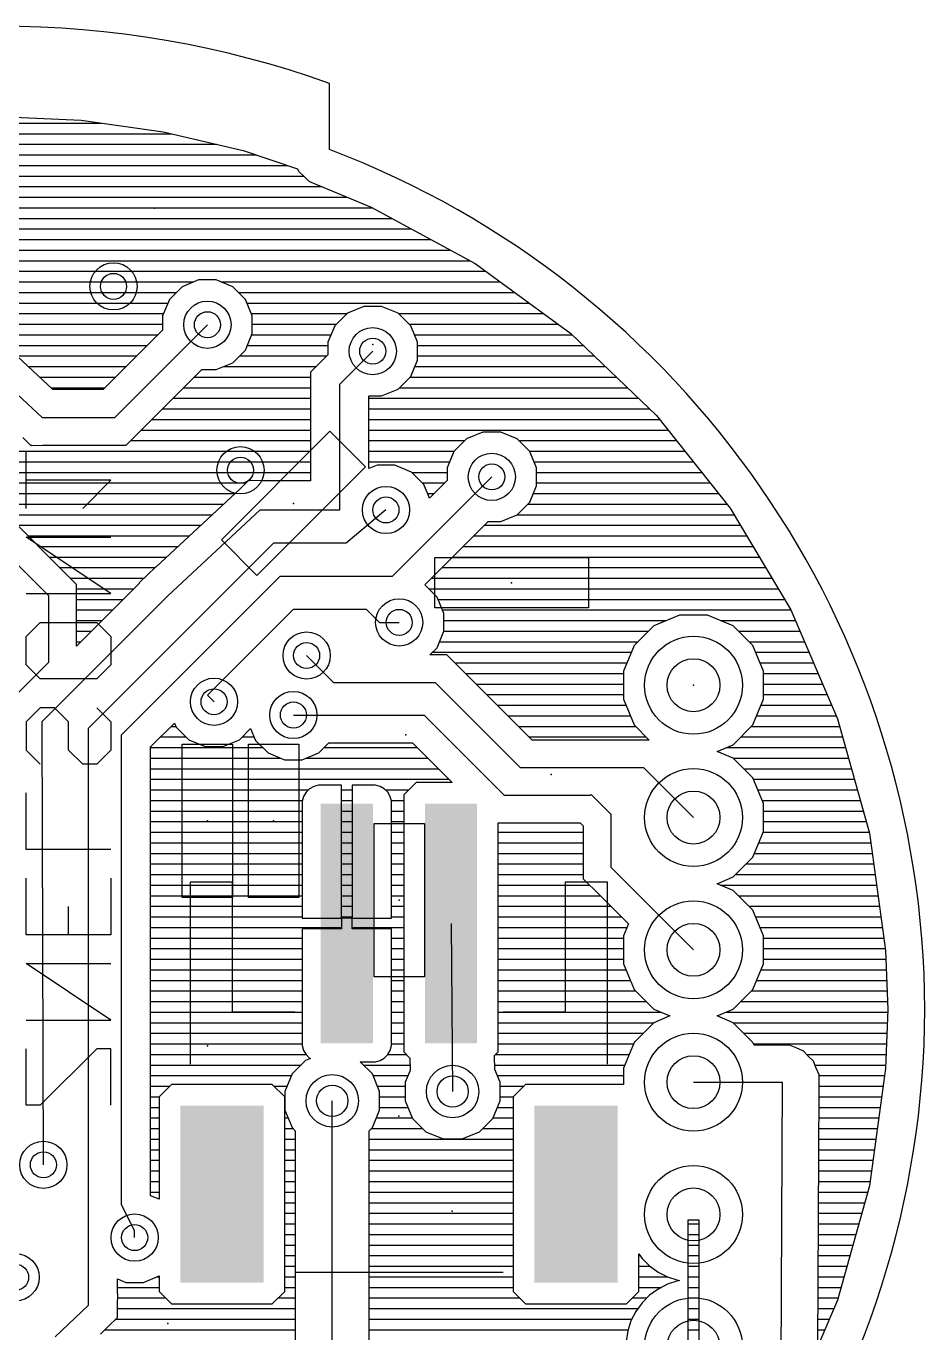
# Model space of a CAD drawing. Extents: x 3.8 to 39.4, y 2.7 to 40.5.
# Drawn here: x 22.11 to 39.37, y 15.38 to 40.47 of the extents above; entities that cross this region are included whole.
import ezdxf

# ---------------------------------------------------------------- set-up
doc = ezdxf.new("R2010")
doc.units = 0
for name, color, linetype in [('16', 175, 'CONTINUOUS'), ('17', 82, 'CONTINUOUS'), ('18', 82, 'CONTINUOUS'), ('20', 7, 'CONTINUOUS'), ('22', 53, 'CONTINUOUS'), ('23', 7, 'CONTINUOUS'), ('24', 7, 'CONTINUOUS'), ('39', 22, 'CONTINUOUS'), ('44', 253, 'CONTINUOUS')]:
    doc.layers.add(name, color=color, linetype=linetype)

# ---------------------------------------------------------------- blocks, each defined once
blk = doc.blocks.new('ROUNDP')
blk.add_circle((0, 0), 0.5)
blk = doc.blocks.new('RECT')
blk.add_solid([(-0.5, -0.5), (0.5, -0.5), (-0.5, 0.5), (0.5, 0.5)])
blk = doc.blocks.new('ROUNDV')
blk.add_circle((0, 0), 0.5)

msp = doc.modelspace()

# ---------------------------------------------------------------- linework, layer by layer
at = {"layer": '16'}
for p, q in [((21.59, 38.735), (23.1719, 38.6619)), ((23.1719, 38.6619), (24.7404, 38.4431)), ((18.2769, 38.4048), (24.9031, 38.4048)), ((19.6219, 38.608), (23.5581, 38.608)), ((24.7404, 38.4431), (26.282, 38.0805)), ((17.4129, 38.2016), (25.7671, 38.2016)), ((16.6531, 37.9984), (26.5269, 37.9984)), ((26.282, 38.0805), (27.3228, 37.7317)), ((16.0468, 37.7952), (27.1332, 37.7952)), ((27.3228, 37.7317), (27.3371, 37.6971)), ((27.3371, 37.6971), (27.3447, 37.6895)), ((27.3447, 37.6895), (27.3491, 37.6797)), ((27.3491, 37.6797), (27.4444, 37.5898)), ((15.382, 37.3888), (27.798, 37.3888)), ((15.7379, 37.592), (27.4421, 37.592)), ((27.4444, 37.5898), (27.5371, 37.4971)), ((27.5371, 37.4971), (27.5471, 37.4929)), ((27.5471, 37.4929), (27.5549, 37.4855)), ((27.5549, 37.4855), (27.6774, 37.439)), ((27.6774, 37.439), (27.7546, 37.407)), ((27.7546, 37.407), (28.7368, 36.9953)), ((14.8971, 37.1856), (28.2828, 37.1856)), ((14.4193, 36.9824), (28.7607, 36.9824)), ((28.7368, 36.9953), (30.7364, 35.9103)), ((14.0449, 36.7792), (29.1351, 36.7792)), ((13.6704, 36.576), (29.5096, 36.576)), ((12.9215, 36.1696), (30.2585, 36.1696)), ((13.2959, 36.3728), (29.8841, 36.3728)), ((12.547, 35.9664), (30.633, 35.9664)), ((30.7364, 35.9103), (32.5733, 34.5684)), ((16.069, 35.7632), (30.9377, 35.7632)), ((16.3337, 35.56), (25.3337, 35.56)), ((25.1061, 35.4657), (24.8643, 35.2239)), ((25.422, 35.5966), (25.1061, 35.4657)), ((25.764, 35.5966), (25.422, 35.5966)), ((26.0799, 35.4657), (25.764, 35.5966)), ((25.8523, 35.56), (31.2159, 35.56)), ((26.3217, 35.2239), (26.0799, 35.4657)), ((21.0833, 35.3568), (24.9971, 35.3568)), ((21.3121, 35.1536), (24.8351, 35.1536)), ((24.8643, 35.2239), (24.7334, 34.908)), ((26.1889, 35.3568), (31.494, 35.3568)), ((26.4526, 34.908), (26.3217, 35.2239)), ((26.3509, 35.1536), (31.7722, 35.1536)), ((21.4294, 34.9504), (24.751, 34.9504)), ((24.7334, 34.908), (24.7334, 34.6317)), ((26.435, 34.9504), (28.2737, 34.9504)), ((26.4526, 34.566), (26.4526, 34.908)), ((28.2811, 34.9577), (28.0393, 34.7159)), ((28.597, 35.0886), (28.2811, 34.9577)), ((28.939, 35.0886), (28.597, 35.0886)), ((29.2549, 34.9577), (28.939, 35.0886)), ((29.4967, 34.7159), (29.2549, 34.9577)), ((29.2623, 34.9504), (32.0504, 34.9504)), ((21.4996, 34.7472), (24.7334, 34.7472)), ((24.7334, 34.6317), (23.5941, 33.4924)), ((23.815, 32.959), (25.593, 34.737)), ((26.4526, 34.7472), (28.0705, 34.7472)), ((28.0393, 34.7159), (27.9084, 34.4)), ((29.4655, 34.7472), (32.3285, 34.7472)), ((29.6276, 34.4), (29.4967, 34.7159)), ((20.64, 34.61), (22.418, 32.959)), ((21.4996, 34.544), (24.6457, 34.544)), ((22.6275, 33.4924), (21.4996, 34.5397)), ((26.3217, 34.2501), (26.4526, 34.566)), ((26.4435, 34.544), (27.9681, 34.544)), ((27.9084, 34.4), (27.9084, 34.1597)), ((29.5679, 34.544), (32.5987, 34.544)), ((29.6276, 34.058), (29.6276, 34.4)), ((32.5733, 34.5684), (34.215, 32.9934)), ((21.7138, 34.3408), (24.4425, 34.3408)), ((21.9326, 34.1376), (24.2393, 34.1376)), ((26.0799, 34.0083), (26.3217, 34.2501)), ((26.2093, 34.1376), (27.8863, 34.1376)), ((26.3593, 34.3408), (27.9084, 34.3408)), ((27.9084, 34.1597), (27.5742, 33.8255)), ((28.133, 33.594), (28.768, 34.229)), ((29.6276, 34.3408), (32.8105, 34.3408)), ((29.6276, 34.1376), (33.0224, 34.1376)), ((22.1515, 33.9344), (24.0361, 33.9344)), ((24.0359, 32.4256), (25.4877, 33.8774)), ((25.4877, 33.8774), (25.764, 33.8774)), ((25.764, 33.8774), (26.0799, 34.0083)), ((25.9016, 33.9344), (27.6831, 33.9344)), ((29.4967, 33.7421), (29.6276, 34.058)), ((29.5764, 33.9344), (33.2342, 33.9344)), ((22.3703, 33.7312), (23.8329, 33.7312)), ((25.3415, 33.7312), (27.5742, 33.7312)), ((27.5742, 33.8255), (27.5742, 31.7398)), ((29.2549, 33.5003), (29.4967, 33.7421)), ((29.4859, 33.7312), (33.446, 33.7312)), ((22.5891, 33.528), (23.6297, 33.528)), ((23.5941, 33.4924), (22.6275, 33.4924)), ((25.1383, 33.528), (27.5742, 33.528)), ((28.133, 31.181), (28.133, 33.594)), ((28.6918, 33.3625), (28.6987, 33.3694)), ((28.6987, 33.3694), (28.939, 33.3694)), ((28.939, 33.3694), (29.2549, 33.5003)), ((29.2827, 33.528), (33.6578, 33.528)), ((24.7319, 33.1216), (27.5742, 33.1216)), ((24.9351, 33.3248), (27.5742, 33.3248)), ((28.6918, 31.9746), (28.6918, 33.3625)), ((28.6918, 33.3248), (33.8696, 33.3248)), ((28.6918, 33.1216), (34.0814, 33.1216)), ((22.418, 32.959), (23.815, 32.959)), ((24.5287, 32.9184), (27.5742, 32.9184)), ((28.6918, 32.9184), (34.2748, 32.9184)), ((34.215, 32.9934), (35.632, 31.2137)), ((24.3255, 32.7152), (27.5742, 32.7152)), ((28.6918, 32.7152), (34.4365, 32.7152)), ((30.883, 32.6756), (30.5671, 32.5447)), ((31.225, 32.6756), (30.883, 32.6756)), ((31.5409, 32.5447), (31.225, 32.6756)), ((23.0784, 29.7509), (20.2844, 32.5449)), ((22.0478, 32.5748), (22.1971, 32.4256)), ((22.1971, 32.4256), (22.2085, 32.4256)), ((22.2085, 32.4256), (22.217, 32.4178)), ((22.217, 32.4178), (22.4279, 32.4256)), ((22.4279, 32.4256), (24.0359, 32.4256)), ((24.1223, 32.512), (27.5742, 32.512)), ((28.6918, 32.512), (30.5343, 32.512)), ((30.5671, 32.5447), (30.3253, 32.3029)), ((31.7827, 32.3029), (31.5409, 32.5447)), ((31.5737, 32.512), (34.5983, 32.512)), ((22.545, 29.53), (19.751, 32.324)), ((20.5205, 32.3088), (27.5742, 32.3088)), ((28.6918, 32.3088), (30.3311, 32.3088)), ((30.3253, 32.3029), (30.1944, 31.987)), ((31.7769, 32.3088), (34.7601, 32.3088)), ((31.9136, 31.987), (31.7827, 32.3029)), ((20.7237, 32.1056), (27.5742, 32.1056)), ((20.9269, 31.9024), (27.5742, 31.9024)), ((28.6918, 32.1056), (30.2435, 32.1056)), ((28.851, 32.0406), (28.6918, 31.9746)), ((29.193, 32.0406), (28.851, 32.0406)), ((29.5089, 31.9097), (29.193, 32.0406)), ((29.7507, 31.6679), (29.5089, 31.9097)), ((29.5163, 31.9024), (30.1944, 31.9024)), ((30.1944, 31.987), (30.1944, 31.7467)), ((31.8645, 32.1056), (34.9219, 32.1056)), ((31.9136, 31.645), (31.9136, 31.987)), ((31.9136, 31.9024), (35.0837, 31.9024)), ((21.1301, 31.6992), (26.3369, 31.6992)), ((26.3775, 31.7398), (26.2212, 31.5834)), ((26.3896, 31.7398), (26.3775, 31.7398)), ((26.3984, 31.748), (26.3896, 31.7398)), ((26.6193, 31.7398), (26.3984, 31.748)), ((27.5742, 31.7398), (26.6193, 31.7398)), ((29.149, 29.911), (31.054, 31.816)), ((29.7195, 31.6992), (30.1469, 31.6992)), ((29.8576, 31.4099), (29.7507, 31.6679)), ((30.1944, 31.7467), (29.8576, 31.4099)), ((31.7827, 31.3291), (31.9136, 31.645)), ((31.9136, 31.6992), (35.2455, 31.6992)), ((21.3333, 31.496), (26.127, 31.496)), ((26.2212, 31.5834), (24.6116, 30.0888)), ((29.8219, 31.496), (29.9437, 31.496)), ((31.8519, 31.496), (35.4073, 31.496)), ((21.5365, 31.2928), (25.9082, 31.2928)), ((24.831, 29.53), (26.609, 31.181)), ((26.609, 31.181), (28.006, 31.181)), ((28.006, 31.181), (28.133, 31.181)), ((29.022, 31.181), (28.26, 30.546)), ((31.5409, 31.0873), (31.7827, 31.3291)), ((31.7465, 31.2928), (35.569, 31.2928)), ((35.632, 31.2137), (36.7991, 29.2609)), ((21.7397, 31.0896), (25.6894, 31.0896)), ((21.9429, 30.8864), (25.4705, 30.8864)), ((29.771, 29.7427), (30.9847, 30.9564)), ((30.9147, 30.8864), (35.8276, 30.8864)), ((30.9847, 30.9564), (31.225, 30.9564)), ((31.225, 30.9564), (31.5409, 31.0873)), ((31.5433, 31.0896), (35.7062, 31.0896)), ((22.1461, 30.6832), (25.2517, 30.6832)), ((30.7115, 30.6832), (35.9491, 30.6832)), ((22.3493, 30.48), (25.0329, 30.48)), ((26.863, 30.546), (23.307, 26.99)), ((28.26, 30.546), (26.863, 30.546)), ((30.5083, 30.48), (36.0705, 30.48)), ((22.5525, 30.2768), (24.814, 30.2768)), ((30.3051, 30.2768), (36.1919, 30.2768)), ((22.7557, 30.0736), (24.5843, 30.0736)), ((22.9589, 29.8704), (24.3764, 29.8704)), ((26.99, 29.911), (23.942, 26.863)), ((24.4432, 29.9324), (24.2812, 29.782)), ((24.5995, 30.0888), (24.4432, 29.9324)), ((24.6116, 30.0888), (24.5995, 30.0888)), ((26.99, 29.911), (29.149, 29.911)), ((29.8987, 29.8704), (36.4348, 29.8704)), ((30.1019, 30.0736), (36.3134, 30.0736)), ((24.2807, 29.77), (23.0784, 28.5677)), ((23.0784, 28.5677), (23.0784, 29.7509)), ((23.0784, 29.6672), (24.1779, 29.6672)), ((24.2812, 29.782), (24.2807, 29.77)), ((30.0047, 29.5089), (29.771, 29.7427)), ((29.8465, 29.6672), (36.5563, 29.6672)), ((24.831, 29.53), (22.418, 27.117)), ((22.545, 28.26), (22.545, 29.53)), ((23.0784, 29.464), (23.9747, 29.464)), ((30.1356, 29.193), (30.0047, 29.5089)), ((30.0233, 29.464), (36.6777, 29.464)), ((23.0784, 29.2608), (23.7715, 29.2608)), ((25.593, 27.625), (27.244, 29.276)), ((27.244, 29.276), (28.641, 29.276)), ((28.641, 29.276), (28.895, 29.022)), ((30.1075, 29.2608), (36.7991, 29.2608)), ((30.1356, 28.851), (30.1356, 29.193)), ((34.6597, 29.1617), (34.1649, 28.9568)), ((35.1953, 29.1617), (34.6597, 29.1617)), ((35.6901, 28.9568), (35.1953, 29.1617)), ((36.7991, 29.2609), (37.6953, 27.17)), ((23.0784, 29.0576), (23.5683, 29.0576)), ((23.0784, 28.8544), (23.3651, 28.8544)), ((28.895, 29.022), (29.276, 29.022)), ((30.1356, 29.0576), (34.4084, 29.0576)), ((30.1356, 28.8544), (34.0626, 28.8544)), ((34.1649, 28.9568), (33.7862, 28.5781)), ((35.4466, 29.0576), (36.8862, 29.0576)), ((36.0688, 28.5781), (35.6901, 28.9568)), ((35.7924, 28.8544), (36.9733, 28.8544)), ((23.0784, 28.6512), (23.1619, 28.6512)), ((30.0047, 28.5351), (30.1356, 28.851)), ((30.0528, 28.6512), (33.8594, 28.6512)), ((35.9956, 28.6512), (37.0604, 28.6512)), ((28.0212, 27.8638), (27.498, 28.387)), ((29.8669, 28.3972), (30.0047, 28.5351)), ((30.1929, 28.3972), (29.8669, 28.3972)), ((29.9177, 28.448), (33.7324, 28.448)), ((30.5054, 28.0847), (30.1929, 28.3972)), ((33.7862, 28.5781), (33.5813, 28.0833)), ((36.2737, 28.0833), (36.0688, 28.5781)), ((36.1226, 28.448), (37.1475, 28.448)), ((21.656, 27.371), (22.545, 28.26)), ((30.3453, 28.2448), (33.6482, 28.2448)), ((36.2068, 28.2448), (37.2346, 28.2448)), ((29.972, 27.8638), (28.0212, 27.8638)), ((31.6078, 26.228), (29.972, 27.8638)), ((31.8287, 26.7614), (30.5054, 28.0847)), ((30.5485, 28.0416), (33.5813, 28.0416)), ((33.5813, 28.0833), (33.5813, 27.5477)), ((36.2737, 27.5477), (36.2737, 28.0833)), ((36.2737, 28.0416), (37.3217, 28.0416)), ((25.72, 27.498), (25.593, 27.625)), ((30.7517, 27.8384), (33.5813, 27.8384)), ((30.9549, 27.6352), (33.5813, 27.6352)), ((36.2737, 27.8384), (37.4088, 27.8384)), ((36.2737, 27.6352), (37.4959, 27.6352)), ((31.1581, 27.432), (33.6292, 27.432)), ((33.5813, 27.5477), (33.7862, 27.0529)), ((36.0688, 27.0529), (36.2737, 27.5477)), ((36.2258, 27.432), (37.583, 27.432)), ((22.4434, 18.608), (22.418, 27.117)), ((27.244, 27.244), (29.7536, 27.244)), ((29.7536, 27.244), (31.2928, 25.7048)), ((31.3613, 27.2288), (33.7134, 27.2288)), ((36.1416, 27.2288), (37.6701, 27.2288)), ((37.6953, 27.17), (38.3048, 24.9782)), ((23.307, 15.9156), (23.307, 26.99)), ((23.942, 17.846), (23.942, 26.863)), ((24.5008, 26.6315), (24.9588, 27.0895)), ((24.8949, 27.0256), (24.9852, 27.0256)), ((24.9588, 27.0895), (24.9913, 27.0111)), ((24.9913, 27.0111), (25.2331, 26.7693)), ((26.2069, 26.7693), (26.4214, 26.9837)), ((26.4214, 26.9837), (26.5153, 26.7571)), ((31.5645, 27.0256), (33.8136, 27.0256)), ((33.7862, 27.0529), (34.0778, 26.7614)), ((35.6901, 26.6742), (36.0688, 27.0529)), ((36.0414, 27.0256), (37.7355, 27.0256)), ((24.5008, 18.0152), (24.5008, 26.6315)), ((24.5008, 26.6192), (26.6531, 26.6192)), ((24.6917, 26.8224), (25.1799, 26.8224)), ((25.2331, 26.7693), (25.549, 26.6384)), ((25.549, 26.6384), (25.891, 26.6384)), ((25.891, 26.6384), (26.2069, 26.7693)), ((26.2601, 26.8224), (26.4882, 26.8224)), ((26.5153, 26.7571), (26.7571, 26.5153)), ((27.7309, 26.5153), (27.9263, 26.7106)), ((27.8349, 26.6192), (29.6241, 26.6192)), ((27.9263, 26.7106), (29.5327, 26.7106)), ((29.5327, 26.7106), (30.2941, 25.9492)), ((31.7677, 26.8224), (34.0168, 26.8224)), ((34.0778, 26.7614), (31.8287, 26.7614)), ((35.3792, 26.5455), (35.6901, 26.6742)), ((35.5572, 26.6192), (37.8485, 26.6192)), ((35.8382, 26.8224), (37.792, 26.8224)), ((24.5008, 26.416), (26.9967, 26.416)), ((26.7571, 26.5153), (27.073, 26.3844)), ((27.073, 26.3844), (27.415, 26.3844)), ((27.415, 26.3844), (27.7309, 26.5153)), ((27.4913, 26.416), (29.8273, 26.416)), ((35.6901, 26.4168), (35.3792, 26.5455)), ((36.0688, 26.0381), (35.6901, 26.4168)), ((35.6908, 26.416), (37.905, 26.416)), ((24.5008, 26.2128), (30.0305, 26.2128)), ((33.975, 26.228), (31.6078, 26.228)), ((33.975, 26.228), (34.9275, 25.2755)), ((35.894, 26.2128), (37.9615, 26.2128)), ((24.5008, 26.0096), (30.2337, 26.0096)), ((27.6337, 25.8742), (27.5527, 25.8273)), ((27.7242, 25.8984), (27.6337, 25.8742)), ((28.1694, 25.8984), (27.7242, 25.8984)), ((28.1694, 23.3444), (28.1694, 25.8984)), ((28.8178, 25.8984), (28.3726, 25.8984)), ((28.3726, 25.8984), (28.3726, 23.3444)), ((28.9083, 25.8742), (28.8178, 25.8984)), ((28.9893, 25.8273), (28.9083, 25.8742)), ((29.6027, 25.9492), (29.3646, 25.7111)), ((30.2941, 25.9492), (29.6027, 25.9492)), ((36.2737, 25.5433), (36.0688, 26.0381)), ((36.0805, 26.0096), (38.018, 26.0096)), ((24.5008, 25.8064), (27.5317, 25.8064)), ((24.5008, 25.6032), (27.419, 25.6032)), ((27.4396, 25.6801), (27.4154, 25.5896)), ((27.4865, 25.7611), (27.4396, 25.6801)), ((27.5527, 25.8273), (27.4865, 25.7611)), ((28.1694, 25.8064), (28.3726, 25.8064)), ((28.1694, 25.6032), (28.3726, 25.6032)), ((29.0555, 25.7611), (28.9893, 25.8273)), ((29.0103, 25.8064), (29.4599, 25.8064)), ((29.1024, 25.6801), (29.0555, 25.7611)), ((29.1266, 25.5896), (29.1024, 25.6801)), ((29.123, 25.6032), (29.3646, 25.6032)), ((29.3646, 25.7111), (29.3646, 20.7745)), ((31.2928, 25.7048), (32.9438, 25.7048)), ((32.9438, 25.7048), (32.959, 25.72)), ((32.959, 25.72), (33.34, 25.339)), ((36.1647, 25.8064), (38.0745, 25.8064)), ((36.2489, 25.6032), (38.131, 25.6032)), ((24.5008, 25.4), (27.4154, 25.4)), ((27.4154, 25.5896), (27.4154, 23.3444)), ((28.1694, 25.4), (28.3726, 25.4)), ((29.1266, 23.3444), (29.1266, 25.5896)), ((29.1266, 25.4), (29.3646, 25.4)), ((33.34, 25.339), (33.34, 24.323)), ((36.2737, 25.0077), (36.2737, 25.5433)), ((36.2737, 25.4), (38.1875, 25.4)), ((24.5008, 25.1968), (27.4154, 25.1968)), ((28.1694, 25.1968), (28.3726, 25.1968)), ((29.1266, 25.1968), (29.3646, 25.1968)), ((31.1774, 20.7745), (31.1774, 25.1714)), ((31.1774, 25.1714), (32.7533, 25.1714)), ((32.7533, 25.1714), (32.8066, 25.1181)), ((32.8066, 25.1181), (32.8066, 24.1021)), ((36.2737, 25.1968), (38.244, 25.1968)), ((24.5008, 24.9936), (27.4154, 24.9936)), ((28.1694, 24.9936), (28.3726, 24.9936)), ((29.1266, 24.9936), (29.3646, 24.9936)), ((31.1774, 24.9936), (32.8066, 24.9936)), ((36.0688, 24.5129), (36.2737, 25.0077)), ((36.2678, 24.9936), (38.3005, 24.9936)), ((38.3048, 24.9782), (38.6165, 22.7247)), ((24.5008, 24.7904), (27.4154, 24.7904)), ((24.5008, 24.5872), (27.4154, 24.5872)), ((28.1694, 24.7904), (28.3726, 24.7904)), ((28.1694, 24.5872), (28.3726, 24.5872)), ((29.1266, 24.7904), (29.3646, 24.7904)), ((29.1266, 24.5872), (29.3646, 24.5872)), ((31.1774, 24.7904), (32.8066, 24.7904)), ((31.1774, 24.5872), (32.8066, 24.5872)), ((36.0995, 24.5872), (38.3588, 24.5872)), ((36.1837, 24.7904), (38.3307, 24.7904)), ((24.5008, 24.384), (27.4154, 24.384)), ((28.1694, 24.384), (28.3726, 24.384)), ((29.1266, 24.384), (29.3646, 24.384)), ((31.1774, 24.384), (32.8066, 24.384)), ((35.6901, 24.1342), (36.0688, 24.5129)), ((35.9398, 24.384), (38.387, 24.384)), ((24.5008, 24.1808), (27.4154, 24.1808)), ((28.1694, 24.1808), (28.3726, 24.1808)), ((29.1266, 24.1808), (29.3646, 24.1808)), ((31.1774, 24.1808), (32.8066, 24.1808)), ((32.8066, 24.1021), (33.1191, 23.7896)), ((33.34, 24.323), (34.9275, 22.7355)), ((35.3792, 24.0055), (35.6901, 24.1342)), ((35.7366, 24.1808), (38.4151, 24.1808)), ((24.5008, 23.9776), (27.4154, 23.9776)), ((28.1694, 23.9776), (28.3726, 23.9776)), ((29.1266, 23.9776), (29.3646, 23.9776)), ((31.1774, 23.9776), (32.9311, 23.9776)), ((35.6901, 23.8768), (35.3792, 24.0055)), ((35.4466, 23.9776), (38.4432, 23.9776)), ((36.0688, 23.4981), (35.6901, 23.8768)), ((24.5008, 23.7744), (27.4154, 23.7744)), ((28.1694, 23.7744), (28.3726, 23.7744)), ((29.1266, 23.7744), (29.3646, 23.7744)), ((31.1774, 23.7744), (33.1343, 23.7744)), ((33.1191, 23.7896), (33.6762, 23.2324)), ((35.7924, 23.7744), (38.4713, 23.7744)), ((24.5008, 23.5712), (27.4154, 23.5712)), ((24.5008, 23.368), (27.4154, 23.368)), ((27.4154, 23.3444), (28.1694, 23.3444)), ((28.1694, 23.5712), (28.3726, 23.5712)), ((28.1694, 23.368), (28.3726, 23.368)), ((28.3726, 23.3444), (28.1694, 23.3444)), ((28.1694, 23.3444), (28.1694, 23.1412)), ((28.3726, 23.1412), (28.3726, 23.3444)), ((28.3726, 23.3444), (29.1266, 23.3444)), ((29.1266, 23.5712), (29.3646, 23.5712)), ((29.1266, 23.368), (29.3646, 23.368)), ((31.1774, 23.5712), (33.3375, 23.5712)), ((31.1774, 23.368), (33.5407, 23.368)), ((35.9956, 23.5712), (38.4994, 23.5712)), ((36.2737, 23.0033), (36.0688, 23.4981)), ((36.1226, 23.368), (38.5275, 23.368)), ((24.5008, 23.1648), (28.1694, 23.1648)), ((28.1694, 23.1412), (27.4154, 23.1412)), ((27.4154, 23.1412), (27.4154, 20.896)), ((28.3726, 23.1648), (29.3646, 23.1648)), ((29.1266, 23.1412), (28.3726, 23.1412)), ((29.1266, 20.896), (29.1266, 23.1412)), ((30.271, 23.2428), (30.3022, 20.0152)), ((31.1774, 23.1648), (33.6482, 23.1648)), ((33.6762, 23.2324), (33.5813, 23.0033)), ((36.2068, 23.1648), (38.5556, 23.1648)), ((24.5008, 22.9616), (27.4154, 22.9616)), ((29.1266, 22.9616), (29.3646, 22.9616)), ((31.1774, 22.9616), (33.5813, 22.9616)), ((33.5813, 23.0033), (33.5813, 22.4677)), ((36.2737, 22.4677), (36.2737, 23.0033)), ((36.2737, 22.9616), (38.5837, 22.9616)), ((24.5008, 22.7584), (27.4154, 22.7584)), ((29.1266, 22.7584), (29.3646, 22.7584)), ((31.1774, 22.7584), (33.5813, 22.7584)), ((36.2737, 22.7584), (38.6118, 22.7584)), ((38.6165, 22.7247), (38.6587, 21.59)), ((24.5008, 22.5552), (27.4154, 22.5552)), ((24.5008, 22.352), (27.4154, 22.352)), ((29.1266, 22.5552), (29.3646, 22.5552)), ((29.1266, 22.352), (29.3646, 22.352)), ((31.1774, 22.5552), (33.5813, 22.5552)), ((31.1774, 22.352), (33.6292, 22.352)), ((33.5813, 22.4677), (33.7862, 21.9729)), ((36.0688, 21.9729), (36.2737, 22.4677)), ((36.2258, 22.352), (38.6304, 22.352)), ((36.2737, 22.5552), (38.6228, 22.5552)), ((24.5008, 22.1488), (27.4154, 22.1488)), ((29.1266, 22.1488), (29.3646, 22.1488)), ((31.1774, 22.1488), (33.7134, 22.1488)), ((36.1416, 22.1488), (38.6379, 22.1488)), ((24.5008, 21.9456), (27.4154, 21.9456)), ((29.1266, 21.9456), (29.3646, 21.9456)), ((31.1774, 21.9456), (33.8136, 21.9456)), ((33.7862, 21.9729), (34.1649, 21.5942)), ((35.6901, 21.5942), (36.0688, 21.9729)), ((36.0414, 21.9456), (38.6455, 21.9456)), ((24.5008, 21.7424), (27.4154, 21.7424)), ((29.1266, 21.7424), (29.3646, 21.7424)), ((31.1774, 21.7424), (34.0168, 21.7424)), ((34.1649, 21.5942), (34.4758, 21.4655)), ((35.3792, 21.4655), (35.6901, 21.5942)), ((35.8382, 21.7424), (38.653, 21.7424)), ((38.6587, 21.59), (38.6165, 20.4553)), ((24.5008, 21.5392), (27.4154, 21.5392)), ((24.5008, 21.336), (27.4154, 21.336)), ((29.1266, 21.5392), (29.3646, 21.5392)), ((29.1266, 21.336), (29.3646, 21.336)), ((31.1774, 21.5392), (34.2978, 21.5392)), ((31.1774, 21.336), (34.1642, 21.336)), ((34.1649, 21.3368), (33.7862, 20.9581)), ((34.4758, 21.4655), (34.1649, 21.3368)), ((35.6901, 21.3368), (35.3792, 21.4655)), ((35.5572, 21.5392), (38.6568, 21.5392)), ((36.0688, 20.9581), (35.6901, 21.3368)), ((35.6908, 21.336), (38.6493, 21.336)), ((24.5008, 21.1328), (27.4154, 21.1328)), ((29.1266, 21.1328), (29.3646, 21.1328)), ((31.1774, 21.1328), (33.961, 21.1328)), ((35.894, 21.1328), (38.6417, 21.1328)), ((24.5008, 20.9296), (27.4154, 20.9296)), ((27.4154, 20.896), (27.4396, 20.8055)), ((29.1024, 20.8055), (29.1266, 20.896)), ((29.1266, 20.9296), (29.3646, 20.9296)), ((31.1774, 20.9296), (33.7745, 20.9296)), ((33.7862, 20.9581), (33.5813, 20.4633)), ((36.09, 20.9067), (36.0688, 20.9581)), ((36.0805, 20.9296), (38.6342, 20.9296)), ((36.487, 20.9067), (36.09, 20.9067)), ((36.4884, 20.9073), (36.487, 20.9067)), ((36.6281, 20.9067), (36.4884, 20.9073)), ((36.7683, 20.9067), (36.6281, 20.9067)), ((36.7698, 20.9061), (36.7683, 20.9067)), ((36.7714, 20.9061), (36.7698, 20.9061)), ((36.9002, 20.852), (36.7714, 20.9061)), ((37.0297, 20.7984), (36.9002, 20.852)), ((24.5008, 20.7264), (27.4853, 20.7264)), ((27.4756, 20.6085), (27.2197, 20.3526)), ((27.4396, 20.8055), (27.4865, 20.7245)), ((27.5706, 20.6479), (27.4756, 20.6085)), ((27.4865, 20.7245), (27.5527, 20.6583)), ((27.5527, 20.6583), (27.5706, 20.6479)), ((28.7619, 20.3526), (28.5274, 20.5872)), ((28.5274, 20.5872), (28.8178, 20.5872)), ((28.8178, 20.5872), (28.9083, 20.6114)), ((28.9083, 20.6114), (28.9893, 20.6583)), ((28.9893, 20.6583), (29.0555, 20.7245)), ((29.0555, 20.7245), (29.1024, 20.8055)), ((29.0567, 20.7264), (29.4127, 20.7264)), ((29.3646, 20.7745), (29.4832, 20.6559)), ((29.4832, 20.6559), (29.4854, 20.4203)), ((31.1084, 20.7054), (31.1774, 20.7745)), ((31.1109, 20.4396), (31.1084, 20.7054)), ((31.1293, 20.7264), (33.6903, 20.7264)), ((37.0308, 20.7973), (37.0297, 20.7984)), ((37.0323, 20.7967), (37.0308, 20.7973)), ((37.1306, 20.6974), (37.0323, 20.7967)), ((37.1019, 20.7264), (38.6266, 20.7264)), ((37.2297, 20.5984), (37.1306, 20.6974)), ((37.2303, 20.5969), (37.2297, 20.5984)), ((37.2315, 20.5957), (37.2303, 20.5969)), ((37.2843, 20.4666), (37.2315, 20.5957)), ((24.5008, 20.5232), (27.3902, 20.5232)), ((27.2197, 20.3526), (27.0812, 20.0183)), ((28.5914, 20.5232), (29.4845, 20.5232)), ((28.9004, 20.0183), (28.7619, 20.3526)), ((29.4854, 20.4203), (29.3926, 20.1961)), ((31.1101, 20.5232), (33.6061, 20.5232)), ((31.2118, 20.1961), (31.1109, 20.4396)), ((33.5813, 20.4633), (33.5813, 20.1492)), ((37.2611, 20.5232), (38.619, 20.5232)), ((37.338, 20.337), (37.2843, 20.4666)), ((37.338, 20.3353), (37.338, 20.337)), ((37.3386, 20.3339), (37.338, 20.3353)), ((37.338, 20.1942), (37.3386, 20.3339)), ((38.6165, 20.4553), (38.3048, 18.2018)), ((24.5008, 20.32), (27.2062, 20.32)), ((24.5008, 20.1168), (24.8703, 20.1168)), ((24.9027, 20.1492), (24.6646, 19.9111)), ((26.8393, 20.1492), (24.9027, 20.1492)), ((27.0774, 19.9111), (26.8393, 20.1492)), ((26.8717, 20.1168), (27.122, 20.1168)), ((28.7754, 20.32), (29.4439, 20.32)), ((28.8596, 20.1168), (29.3926, 20.1168)), ((29.3926, 20.1961), (29.3926, 19.8343)), ((31.1605, 20.32), (33.5813, 20.32)), ((31.2118, 19.8343), (31.2118, 20.1961)), ((31.2118, 20.1168), (31.6703, 20.1168)), ((31.7027, 20.1492), (31.4646, 19.9111)), ((33.5813, 20.1492), (31.7027, 20.1492)), ((34.9275, 20.1955), (36.6268, 20.1955)), ((36.6268, 20.1955), (36.6014, 14.3764)), ((37.338, 20.054), (37.338, 20.1942)), ((37.338, 20.1168), (38.5697, 20.1168)), ((37.3385, 20.32), (38.5978, 20.32)), ((24.5008, 19.9136), (24.6671, 19.9136)), ((24.6646, 19.9111), (24.6646, 17.9473)), ((27.0749, 19.9136), (27.0812, 19.9136)), ((27.0774, 16.1745), (27.0774, 19.9111)), ((27.0812, 20.0183), (27.0812, 19.6565)), ((27.9908, 14.6812), (27.9908, 19.8374)), ((28.9004, 19.6565), (28.9004, 20.0183)), ((28.9004, 19.9136), (29.3926, 19.9136)), ((29.3926, 19.8343), (29.5311, 19.5)), ((31.0733, 19.5), (31.2118, 19.8343)), ((31.2118, 19.9136), (31.4671, 19.9136)), ((31.4646, 19.9111), (31.4646, 16.1745)), ((37.3159, 15.1248), (37.3374, 20.0525)), ((37.3368, 19.9136), (38.5416, 19.9136)), ((37.3374, 20.0525), (37.338, 20.054)), ((24.5008, 19.7104), (24.6646, 19.7104)), ((27.0774, 19.7104), (27.0812, 19.7104)), ((27.0812, 19.6565), (27.2197, 19.3222)), ((28.7619, 19.3222), (28.9004, 19.6565)), ((28.9004, 19.7104), (29.4439, 19.7104)), ((31.1605, 19.7104), (31.4646, 19.7104)), ((37.3359, 19.7104), (38.5135, 19.7104)), ((24.5008, 19.5072), (24.6646, 19.5072)), ((27.0774, 19.5072), (27.143, 19.5072)), ((27.2197, 19.3222), (27.2796, 19.2622)), ((28.702, 19.2622), (28.7619, 19.3222)), ((28.8386, 19.5072), (29.5281, 19.5072)), ((29.5311, 19.5), (29.787, 19.2441)), ((30.8174, 19.2441), (31.0733, 19.5)), ((31.0763, 19.5072), (31.4646, 19.5072)), ((37.335, 19.5072), (38.4854, 19.5072)), ((24.5008, 19.304), (24.6646, 19.304)), ((24.5008, 19.1008), (24.6646, 19.1008)), ((27.0774, 19.304), (27.2378, 19.304)), ((27.0774, 19.1008), (27.2796, 19.1008)), ((27.2796, 19.2622), (27.2796, 14.5397)), ((28.702, 14.9758), (28.702, 19.2622)), ((28.702, 19.1008), (31.4646, 19.1008)), ((28.7438, 19.304), (29.727, 19.304)), ((29.787, 19.2441), (30.1213, 19.1056)), ((30.1213, 19.1056), (30.4831, 19.1056)), ((30.4831, 19.1056), (30.8174, 19.2441)), ((30.8774, 19.304), (31.4646, 19.304)), ((37.3332, 19.1008), (38.4291, 19.1008)), ((37.3341, 19.304), (38.4572, 19.304)), ((24.5008, 18.8976), (24.6646, 18.8976)), ((27.0774, 18.8976), (27.2796, 18.8976)), ((28.702, 18.8976), (31.4646, 18.8976)), ((37.3323, 18.8976), (38.401, 18.8976)), ((24.5008, 18.6944), (24.6646, 18.6944)), ((27.0774, 18.6944), (27.2796, 18.6944)), ((28.702, 18.6944), (31.4646, 18.6944)), ((37.3314, 18.6944), (38.3729, 18.6944)), ((24.5008, 18.4912), (24.6646, 18.4912)), ((27.0774, 18.4912), (27.2796, 18.4912)), ((28.702, 18.4912), (31.4646, 18.4912)), ((37.3306, 18.4912), (38.3448, 18.4912)), ((24.5008, 18.288), (24.6646, 18.288)), ((24.5008, 18.0848), (24.6646, 18.0848)), ((27.0774, 18.288), (27.2796, 18.288)), ((27.0774, 18.0848), (27.2796, 18.0848)), ((28.702, 18.288), (31.4646, 18.288)), ((28.702, 18.0848), (31.4646, 18.0848)), ((37.3288, 18.0848), (38.2722, 18.0848)), ((37.3297, 18.288), (38.3167, 18.288)), ((38.3048, 18.2018), (37.6953, 16.01)), ((24.196, 17.338), (23.942, 17.846)), ((24.6646, 17.9473), (24.5008, 18.0152)), ((27.0774, 17.8816), (27.2796, 17.8816)), ((28.702, 17.8816), (31.4646, 17.8816)), ((37.3279, 17.8816), (38.2157, 17.8816)), ((27.0774, 17.6784), (27.2796, 17.6784)), ((28.702, 17.6784), (31.4646, 17.6784)), ((37.327, 17.6784), (38.1592, 17.6784)), ((24.196, 17.211), (24.196, 17.338)), ((27.0774, 17.4752), (27.2796, 17.4752)), ((28.702, 17.4752), (31.4646, 17.4752)), ((34.8259, 17.5539), (35.0291, 17.5539)), ((34.8259, 16.4109), (34.8259, 17.5539)), ((34.8259, 17.4752), (35.0291, 17.4752)), ((35.0291, 17.5539), (35.0291, 15.2171)), ((37.3261, 17.4752), (38.1027, 17.4752)), ((27.0774, 17.272), (27.2796, 17.272)), ((27.0774, 17.0688), (27.2796, 17.0688)), ((28.702, 17.272), (31.4646, 17.272)), ((28.702, 17.0688), (31.4646, 17.0688)), ((34.8259, 17.272), (35.0291, 17.272)), ((34.8259, 17.0688), (35.0291, 17.0688)), ((37.3244, 17.0688), (37.9897, 17.0688)), ((37.3252, 17.272), (38.0462, 17.272)), ((27.0774, 16.8656), (27.2796, 16.8656)), ((28.702, 16.8656), (31.4646, 16.8656)), ((33.8774, 16.1745), (33.8774, 16.897)), ((33.8774, 16.897), (33.9394, 16.8116)), ((33.8774, 16.8656), (33.9002, 16.8656)), ((33.9394, 16.8116), (34.0836, 16.6674)), ((34.8259, 16.8656), (35.0291, 16.8656)), ((37.3235, 16.8656), (37.9332, 16.8656)), ((27.0774, 16.6624), (27.2796, 16.6624)), ((28.702, 16.6624), (31.4646, 16.6624)), ((33.8774, 16.6624), (34.0905, 16.6624)), ((34.0836, 16.6674), (34.2486, 16.5476)), ((34.8259, 16.6624), (35.0291, 16.6624)), ((37.3226, 16.6624), (37.8767, 16.6624)), ((23.8658, 16.1404), (23.8658, 16.4174)), ((23.8658, 16.4174), (24.025, 16.3514)), ((24.025, 16.3514), (24.367, 16.3514)), ((24.367, 16.3514), (24.6646, 16.4747)), ((24.6272, 16.4592), (24.6646, 16.4592)), ((24.6646, 16.4747), (24.6646, 16.1745)), ((27.0774, 16.4592), (27.2796, 16.4592)), ((28.702, 16.4592), (31.4646, 16.4592)), ((33.8774, 16.4592), (34.422, 16.4592)), ((34.2486, 16.5476), (34.4302, 16.455)), ((34.4302, 16.316), (34.2486, 16.2234)), ((34.4302, 16.455), (34.6242, 16.392)), ((34.6242, 16.379), (34.4302, 16.316)), ((34.6242, 16.392), (34.6652, 16.3855)), ((34.6652, 16.3855), (34.6242, 16.379)), ((34.8259, 16.4592), (35.0291, 16.4592)), ((34.8259, 15.2171), (34.8259, 16.4109)), ((37.3217, 16.4592), (37.8202, 16.4592)), ((23.8658, 16.256), (24.6646, 16.256)), ((23.8704, 16.1356), (23.8658, 16.1404)), ((23.8658, 15.9099), (23.8704, 16.1356)), ((24.6646, 16.1745), (24.9027, 15.9364)), ((26.8393, 15.9364), (27.0774, 16.1745)), ((27.0774, 16.256), (27.2796, 16.256)), ((28.702, 16.256), (31.4646, 16.256)), ((31.4646, 16.1745), (31.7027, 15.9364)), ((33.6393, 15.9364), (33.8774, 16.1745)), ((33.8774, 16.256), (34.3125, 16.256)), ((34.0836, 16.1036), (33.9394, 15.9594)), ((34.2486, 16.2234), (34.0836, 16.1036)), ((34.8259, 16.256), (35.0291, 16.256)), ((37.3208, 16.256), (37.7637, 16.256)), ((22.672, 15.306), (23.307, 15.9156)), ((23.8658, 15.6841), (23.8658, 15.9099)), ((23.8658, 15.8496), (27.2796, 15.8496)), ((23.8687, 16.0528), (24.7863, 16.0528)), ((24.9027, 15.9364), (26.8393, 15.9364)), ((26.9557, 16.0528), (27.2796, 16.0528)), ((28.702, 16.0528), (31.5863, 16.0528)), ((28.702, 15.8496), (33.8597, 15.8496)), ((31.7027, 15.9364), (33.6393, 15.9364)), ((33.7557, 16.0528), (34.0328, 16.0528)), ((33.9394, 15.9594), (33.8196, 15.7944)), ((34.8259, 16.0528), (35.0291, 16.0528)), ((34.8259, 15.8496), (35.0291, 15.8496)), ((37.6953, 16.01), (37.3159, 15.1248)), ((37.319, 15.8496), (37.6266, 15.8496)), ((37.3199, 16.0528), (37.7072, 16.0528)), ((23.6981, 15.5164), (23.861, 15.6728)), ((23.8335, 15.6464), (27.2796, 15.6464)), ((23.861, 15.6728), (23.8611, 15.6794)), ((23.8611, 15.6794), (23.8658, 15.6841)), ((28.702, 15.6464), (33.7441, 15.6464)), ((33.727, 15.6128), (33.664, 15.4188)), ((33.8196, 15.7944), (33.727, 15.6128)), ((34.8259, 15.6464), (35.0291, 15.6464)), ((37.3181, 15.6464), (37.5395, 15.6464)), ((23.5385, 15.3568), (23.6981, 15.5164)), ((23.6249, 15.4432), (27.2796, 15.4432)), ((28.702, 15.4432), (33.6719, 15.4432)), ((33.664, 15.4188), (33.6321, 15.2175)), ((34.8259, 15.4432), (35.0291, 15.4432)), ((37.3173, 15.4432), (37.4524, 15.4432))]:
    msp.add_line(p, q, dxfattribs=at)
at = {"layer": '20'}
msp.add_line((27.94, 38.1), (27.94, 39.37), dxfattribs=at)
for centre, radius, start, end in [((21.59, 21.59), 18.8799, 70.3462, 109.6538), ((21.6355, 21.5238), 17.7347, 0.2139, 69.1764), ((21.6355, 21.6562), 17.7347, 290.8236, 359.7861)]:
    msp.add_arc(centre, radius, start, end, dxfattribs=at)
at = {"layer": '22'}
for p, q in [((22.1132, 31.2111), (22.1132, 32.2958)), ((23.7402, 31.7534), (22.1132, 31.7534)), ((23.1979, 31.2111), (23.7402, 31.7534)), ((23.7402, 29.5739), (22.1132, 30.6586)), ((22.1132, 30.6586), (23.7402, 30.6586)), ((22.1132, 29.5739), (23.7402, 29.5739)), ((22.1132, 28.7503), (22.3844, 29.0214)), ((22.3844, 29.0214), (23.469, 29.0214)), ((23.469, 29.0214), (23.7402, 28.7503)), ((22.1132, 28.2079), (22.1132, 28.7503)), ((23.7402, 28.7503), (23.7402, 28.2079)), ((22.3844, 27.9368), (22.1132, 28.2079)), ((23.7402, 28.2079), (23.469, 27.9368)), ((23.469, 27.9368), (22.3844, 27.9368)), ((22.3844, 27.3843), (22.1132, 27.1131)), ((22.6555, 27.3843), (22.3844, 27.3843)), ((22.9267, 27.1131), (22.6555, 27.3843)), ((23.469, 27.3843), (23.7402, 27.1131)), ((22.1132, 27.1131), (22.1132, 26.5708)), ((22.9267, 26.5708), (22.9267, 27.1131)), ((23.7402, 27.1131), (23.7402, 26.5708)), ((22.1132, 26.5708), (22.3844, 26.2996)), ((23.1979, 26.2996), (22.9267, 26.5708)), ((23.7402, 26.5708), (23.469, 26.2996)), ((23.469, 26.2996), (23.1979, 26.2996)), ((22.1132, 24.6625), (22.1132, 25.7471)), ((23.7402, 24.6625), (22.1132, 24.6625)), ((22.1132, 23.0253), (22.1132, 24.11)), ((23.7402, 24.11), (23.7402, 23.0253)), ((25.271, 20.5428), (25.271, 24.0428)), ((25.271, 24.0428), (26.071, 24.0428)), ((26.071, 24.0428), (26.071, 21.5428)), ((32.471, 21.5428), (32.471, 24.0428)), ((32.471, 24.0428), (33.271, 24.0428)), ((33.271, 24.0428), (33.271, 20.5428)), ((22.9267, 23.0253), (22.9267, 23.5676)), ((23.7402, 23.0253), (22.1132, 23.0253)), ((23.7402, 21.3882), (22.1132, 22.4728)), ((22.1132, 22.4728), (23.7402, 22.4728)), ((22.1132, 21.3882), (23.7402, 21.3882)), ((26.071, 21.5428), (27.271, 21.5428)), ((31.271, 21.5428), (32.471, 21.5428)), ((22.1132, 19.751), (22.1132, 20.8357)), ((23.469, 20.8357), (22.3844, 19.751)), ((23.7402, 20.8357), (23.469, 20.8357)), ((23.7402, 19.751), (23.7402, 20.8357)), ((22.3844, 19.751), (22.1132, 19.751)), ((31.271, 16.5428), (27.271, 16.5428))]:
    msp.add_line(p, q, dxfattribs=at)
at = {"layer": '23'}
for p in [(24.577, 36.9722), (28.768, 34.356), (27.244, 31.308), (31.435, 29.784), (34.9275, 27.8155), (29.403, 26.863), (32.197, 26.101), (25.593, 25.212), (26.863, 25.212), (29.276, 23.688), (25.593, 20.894), (30.292, 17.719), (24.831, 15.56)]:
    msp.add_point(p, dxfattribs=at)
at = {"layer": '24'}
msp.add_point((29.271, 19.5428), dxfattribs=at)
at = {"layer": '39'}
for p, q in [((25.8609, 30.608), (27.944, 32.6911)), ((27.944, 32.6911), (28.6271, 32.008)), ((28.6271, 32.008), (26.544, 29.9249)), ((26.544, 29.9249), (25.8609, 30.608)), ((29.962, 30.267), (32.908, 30.267)), ((29.962, 29.301), (29.962, 30.267)), ((32.908, 30.267), (32.908, 29.301)), ((32.908, 29.301), (29.962, 29.301)), ((25.11, 23.739), (25.11, 26.685)), ((25.11, 26.685), (26.076, 26.685)), ((26.076, 26.685), (26.076, 23.739)), ((26.38, 23.739), (26.38, 26.685)), ((26.38, 26.685), (27.346, 26.685)), ((27.346, 26.685), (27.346, 23.739)), ((28.793, 22.215), (28.793, 25.161)), ((28.793, 25.161), (29.759, 25.161)), ((29.759, 25.161), (29.759, 22.215)), ((26.076, 23.739), (25.11, 23.739)), ((27.346, 23.739), (26.38, 23.739)), ((29.759, 22.215), (28.793, 22.215))]:
    msp.add_line(p, q, dxfattribs=at)
at = {"layer": '44'}
for centre, radius in [((23.7896, 35.4736), 0.25), ((25.593, 34.737), 0.25), ((28.768, 34.229), 0.25), ((26.228, 31.943), 0.25), ((31.054, 31.816), 0.25), ((29.022, 31.181), 0.25), ((29.276, 29.022), 0.25), ((27.498, 28.387), 0.25), ((34.9275, 27.8155), 0.508), ((25.72, 27.498), 0.25), ((27.244, 27.244), 0.25), ((34.9275, 25.2755), 0.508), ((34.9275, 22.7355), 0.508), ((34.9275, 20.1955), 0.508), ((27.9908, 19.8374), 0.3), ((30.3022, 20.0152), 0.3), ((22.4434, 18.608), 0.25), ((34.9275, 17.6555), 0.508), ((24.196, 17.211), 0.25), ((21.91, 16.449), 0.25), ((34.9275, 15.1155), 0.508)]:
    msp.add_circle(centre, radius, dxfattribs=at)

# ---------------------------------------------------------------- block references
at = {"layer": '16', "yscale": 4.6}
for p in [(28.271, 23.2428), (30.271, 23.2428)]:
    msp.add_blockref('RECT', p, dxfattribs=at)
at = {"layer": '16', "xscale": 3.4, "yscale": 1.6, "rotation": 270}
for p in [(25.871, 18.0428), (32.671, 18.0428)]:
    msp.add_blockref('RECT', p, dxfattribs=at)
at = {"layer": '17', "xscale": 1.8796, "yscale": 1.8796}
for p in [(34.9275, 27.8155), (34.9275, 25.2755), (34.9275, 22.7355), (34.9275, 20.1955), (34.9275, 17.6555), (34.9275, 15.1155)]:
    msp.add_blockref('ROUNDP', p, dxfattribs=at)
at = {"layer": '18'}
for p, xscale, yscale in [((23.7896, 35.4736), 0.9064, 0.9064), ((25.593, 34.737), 0.9064, 0.9064), ((28.768, 34.229), 0.9064, 0.9064), ((26.228, 31.943), 0.9064, 0.9064), ((31.054, 31.816), 0.9064, 0.9064), ((29.022, 31.181), 0.9064, 0.9064), ((29.276, 29.022), 0.9064, 0.9064), ((27.498, 28.387), 0.9064, 0.9064), ((25.72, 27.498), 0.9064, 0.9064), ((27.244, 27.244), 0.9064, 0.9064), ((27.9908, 19.8374), 1.0064, 1.0064), ((30.3022, 20.0152), 1.0064, 1.0064), ((22.4434, 18.608), 0.9064, 0.9064), ((24.196, 17.211), 0.9064, 0.9064), ((21.91, 16.449), 0.9064, 0.9064)]:
    msp.add_blockref('ROUNDV', p, dxfattribs=dict(at, xscale=xscale, yscale=yscale))

doc.saveas('drawing.dxf')
